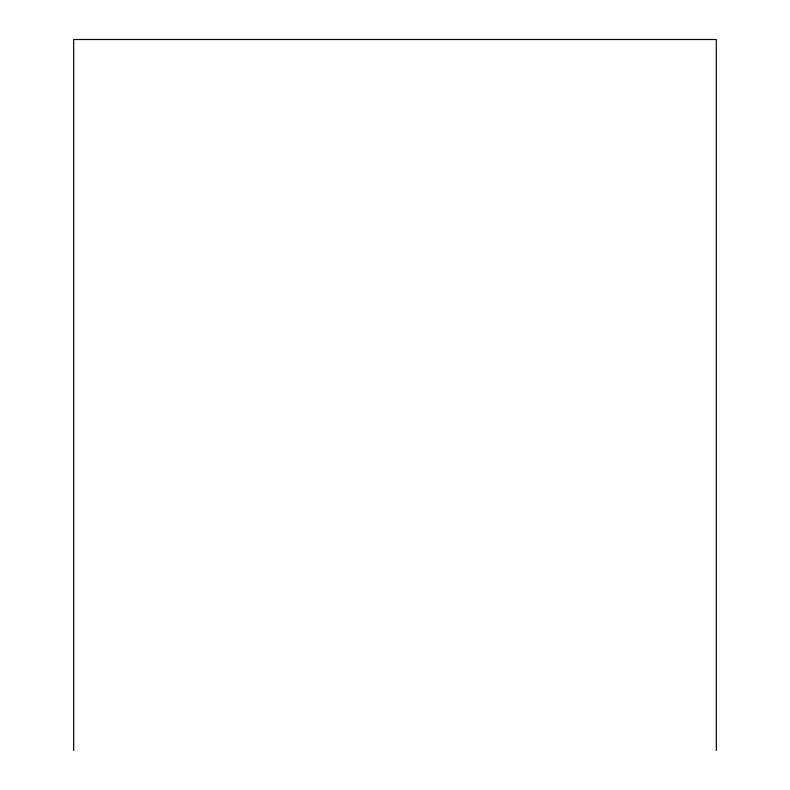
<?xml version="1.0" encoding="UTF-8"?>
<svg xmlns="http://www.w3.org/2000/svg" width="790" height="790" viewBox="0 0 790 790"><rect width="100%" height="100%" fill="white"/><g stroke="black" fill="none" stroke-linecap="round" stroke-linejoin="round"><path stroke-width="1.19" d="M716.323 750.5L716.323 39.5L73.677 39.5L73.677 750.5"/></g></svg>
